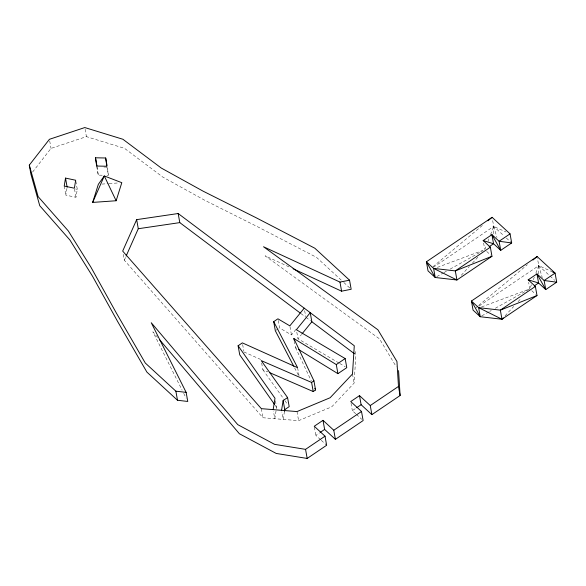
<?xml version="1.0" encoding="UTF-8"?>
<svg xmlns="http://www.w3.org/2000/svg" width="586" height="586" viewBox="0 0 586 586"><rect width="100%" height="100%" fill="white"/><g stroke="black" fill="none" stroke-linecap="round" stroke-linejoin="round"><path stroke-width="0.44" stroke-dasharray="2.93 2.2" d="M493.639 233.704L493.712 226.408L492.387 218.974M538.659 273.86L538.746 265.648L537.421 258.214M123.272 254.397L124.298 260.177L262.968 417.745L298.618 420.66L331.742 406.831L354.112 383.09L355.9 354.83L355.314 351.527M275.435 400.765L276.614 407.373L274.775 418.712L273.45 411.277M284.466 411.423L283.177 419.4L281.851 411.965M75.821 181.067L77.293 189.329L75.99 197.299L65.837 195.153L66.994 188.069M484.783 249.673L486.38 245.519M487.97 241.366L488.929 238.868M490.526 234.715L493.712 226.408L505.967 231.99M531.407 284.752L529.81 288.905L495.192 308.339M533.319 279.771L534.278 277.281M535.875 273.127L538.746 265.648L552.627 271.977M124.298 260.177L126.136 256.038M32.596 172.057L51.026 148.397L86.413 136.641L124.51 148.339L162.849 177.111L204.792 200.287L257.935 226.936L316.455 257.313L343.162 281.895M278.204 320.461L279.529 327.896L291.454 334.95L296.062 329.288M338.913 362.998L297.996 338.811L301.46 334.547M461.27 275.281L469.313 266.52M472.404 263.151L477.978 257.086M505.059 315.869L513.724 306.434M518.053 301.709L521.152 298.34M432.908 266.806L482.344 225.471M475.847 307.789L477.934 306.038M478.63 305.46L527.378 264.711M276.021 330.27L278.123 328.849M433.318 267.304L493.712 226.408L503.689 235.594M479.099 306.024L538.746 265.648L549.382 275.442M320.579 439.69L315.861 435.347L319.509 432.878M355.717 413.745L352.354 410.647L356.002 408.178M436.79 276.607L443.082 273.076M443.873 272.637L447.015 270.864M450.165 269.099L482.425 250.991M481.817 315.847L488.9 311.869M489.684 311.43L491.258 310.543M437.346 267.399L483.091 250.303M481.531 306.954L529.81 288.905L528.638 282.298M101.942 184.092L108.264 183.645M109.164 183.579L119.097 182.876M103.912 167.017L107.304 167.083L108.439 175.331L106.747 175.302M96.646 166.043L98.265 175.133L103.356 175.236M75.601 188.97L77.293 189.329M261.664 363.093L262.843 369.7L267.883 371.883M243.981 351.966L261.297 359.745M288.971 266.857L265.128 255.833L379.501 338.855L396.239 366.726M339.704 363.466L345.213 366.719M294.311 340.986L295.49 347.593L297.036 348.545M300.911 313.547L305.189 316.762M305.914 317.304L310.514 320.754M550.049 276.057L554.708 280.342M506.348 238.041L511.673 242.941M531.773 290.707L535.692 294.319M486.739 251.475L490.658 255.078M343.828 282.511L350.501 288.656M356.391 414.368L361.782 419.327M321.253 440.306L326.636 445.265M157.619 337.411L152.88 331.83L182.085 390.115M262.843 369.7L284.452 399.996M284.972 400.729L287.081 403.688M275.054 405.153L276.614 407.373M294.619 367.905L298.399 375.172M183.704 393.36L186.143 398.216M295.49 347.593L311.32 380.995M538.746 265.648L542.248 277.618M493.712 226.408L496.972 237.528M483.604 243.058L484.637 248.845M352.494 374.007L354.112 383.09M351.029 403.212L352.354 410.647M304.661 310.639L305.694 316.425M314.389 427.084L315.861 435.347M296.816 332.203L297.996 338.811M297.615 367.7L299.087 375.963M289.989 326.688L291.454 334.95M296.999 411.57L298.618 420.66M261.349 408.662L262.968 417.745M242.655 344.524L243.835 351.139M106.82 166.241L108.439 175.331M85.087 129.206L86.413 136.641M74.517 189.036L75.99 197.299M64.218 186.062L65.837 195.153M49.707 140.962L51.026 148.397M97.122 166.878L98.265 175.133"/><path stroke-width="0.88" d="M273.157 409.621L274.995 398.282L238.114 345.755L242.362 342.876L297.615 367.7L273.706 321.655L277.911 318.813L289.836 325.86L304.222 308.163M281.558 410.31L283.133 400.56L287.572 397.557L261.224 360.61L311.606 382.446L313.224 391.536L315.561 389.954L313.942 380.863L293.872 338.51L336.291 364.573L337.91 373.663L346.78 367.649L345.161 358.566L296.377 329.728L310.228 312.675L311.847 321.758L302.032 333.837M284.466 411.423L284.752 409.643L283.133 400.56M65.515 178.093L64.218 186.062L74.371 188.209L75.675 180.239L65.515 178.093L67.134 187.183M92.669 202.412L98.331 184.348L104.286 175.961L121.807 182.686L116.145 200.749L92.669 202.412L104.286 175.961L116.145 200.749M136.663 219.633L122.679 251.094L261.349 408.662L296.999 411.57L330.123 397.74L352.494 374.007L354.281 345.747L178.173 213.524L136.663 219.633L138.281 228.723L126.136 256.038M398.561 370.601L400.106 395.528L371.883 414.632L370.264 405.549L359.489 395.631L350.736 401.557L361.511 411.475L363.13 420.565L335.397 439.339L333.778 430.249L323.003 420.33L314.243 426.264L325.018 436.182L305.555 449.359L274.585 444.349L237.748 424.638L151.261 322.74L186.143 392.364L187.762 401.454L177.492 400.267L146.903 372.103L117.801 321.809L92.544 276.284L69.917 240.026L39.753 205.723L30.919 174.21L29.3 165.12L49.407 139.307L84.794 127.558L122.892 139.256L161.231 168.021L203.174 191.204L256.316 217.845L314.836 248.23L349.549 280.181L351.168 289.272L341.594 291.183L293.081 268.762M556.7 282.181L544.138 280.504L536.952 273.889L528.191 279.822L538.571 282.979L545.756 289.594L556.7 282.181L555.081 273.091L537.128 256.558L471.444 301.028L473.063 310.119L480.242 316.726L501.968 319.238L503.206 317.89M487.918 220.812L492.094 217.325L510.054 233.851L511.673 242.941L500.722 250.354L493.544 243.739L483.164 240.582L491.925 234.649L499.104 241.264L511.673 242.941M532.945 260.052L537.128 256.558M492.094 217.325L426.41 261.788L428.029 270.879L435.215 277.493L456.933 279.998L491.969 256.28L490.35 247.197L483.164 240.582M489.163 246.706L493.544 243.739L491.925 234.649L500.722 250.354L499.104 241.264L510.054 233.851M490.35 247.197L455.315 270.908L433.596 268.403L426.41 261.788L435.215 277.493L433.596 268.403L456.933 279.998L455.315 270.908L491.969 256.28M336.291 364.573L345.161 358.566M311.606 382.446L313.942 380.863M284.752 409.643L289.191 406.64L287.572 397.557M534.19 285.946L538.571 282.979L536.952 273.889L545.756 289.594L544.138 280.504L555.081 273.091L552.627 271.977M535.377 286.429L500.349 310.148L478.623 307.643L471.444 301.028L480.242 316.726L478.623 307.643L501.968 319.238L536.996 295.52L535.377 286.429L528.191 279.822M320.242 432.387L324.622 429.421L323.003 420.33M356.735 407.68L361.108 404.714L359.489 395.631M333.778 430.249L361.511 411.475M370.264 405.549L398.487 386.438L396.942 361.511L377.882 329.764L263.51 246.75L339.975 282.093L349.549 280.181M159.392 339.506L239.366 433.728L276.204 453.439L307.174 458.442L326.636 445.265L325.018 436.182M536.996 295.52L500.349 310.148L501.968 319.238M138.281 228.723L179.792 222.614L300.222 313.034M105.685 157.993L106.82 166.241L96.646 166.043L95.503 157.795L105.685 157.993L107.011 165.428M29.3 165.12L38.134 196.632L68.298 230.935L90.925 267.194L116.182 312.726L145.284 363.02L175.873 391.177L186.143 392.364M269.56 372.608L313.224 391.536M298.574 349.49L337.91 373.663M311.708 321.655L354.449 353.746M361.108 404.714L371.883 414.632M324.622 429.421L335.397 439.339M274.534 404.413L239.733 354.838L238.114 345.755M293.784 366.287L275.325 330.746L273.706 321.655M314.792 388.32L315.561 389.954M398.487 386.438L400.106 395.528M339.975 282.093L341.594 291.183M293.872 338.51L294.165 340.158M305.555 449.359L307.174 458.442M178.173 213.524L179.792 222.614M175.873 391.177L177.492 400.267M95.503 157.795L96.976 166.058"/></g></svg>
